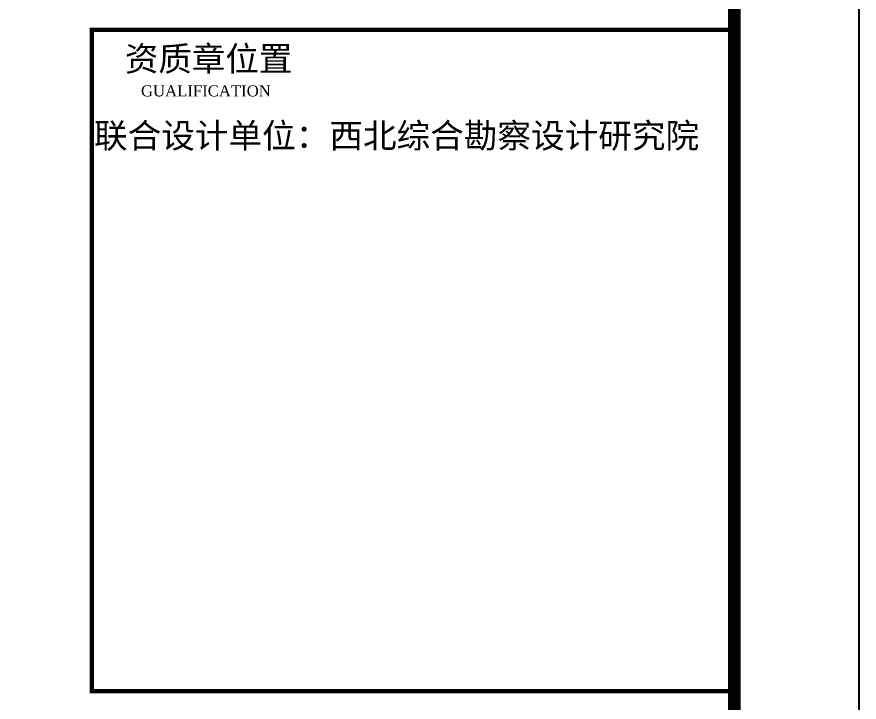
# Model space of a CAD drawing. Extents: x 962303 to 1579583, y -174742 to 224716.
# Drawn here: x 1413311 to 1423433, y -66176 to -57944 of the extents above; entities that cross this region are included whole.
import ezdxf

# ---------------------------------------------------------------- set-up
doc = ezdxf.new("R2010")
doc.units = 0
doc.header["$LTSCALE"] = 1000
doc.header["$MEASUREMENT"] = 0
doc.layers.add('PUB_TEXT', color=7, linetype='Continuous')
doc.layers.add('PUB_TITLE', color=4, linetype='Continuous')
doc.styles.add('GHF', font='times.ttf')
doc.styles.add('STYLE1', font='simhei.ttf', dxfattribs={"width": 0.8})

msp = doc.modelspace()

# ---------------------------------------------------------------- linework, layer by layer
at = {"layer": 'PUB_TITLE'}
msp.add_lwpolyline([(1334333.3, -111741.9), (1423433.3, -111741.9), (1423433.3, -48741.9), (1334333.3, -48741.9)], close=True, dxfattribs=at)
at = {"layer": 'PUB_TITLE', "const_width": 150}
msp.add_lwpolyline([(1338083.3, -110241.9), (1421933.3, -110241.9), (1421933.3, -50241.9), (1338083.3, -50241.9)], close=True, dxfattribs=at)
at = {"layer": 'PUB_TITLE', "color": 4, "const_width": 52.2}
msp.add_lwpolyline([(1414211.3, -66043.4), (1421972.8, -66043.4), (1421972.8, -58098.9), (1414211.3, -58098.9)], close=True, dxfattribs=at)

# ---------------------------------------------------------------- texts
at = {"layer": 'PUB_TEXT'}
for s, height, style, p in [('资质章位置', 295.21, 'STYLE1', (1414608.8, -58594.4)), ('GUALIFICATION', 132.843, 'GHF', (1414802.3, -58899.4)), ('联合设计单位：西北综合勘察设计研究院 ', 296.195, 'STYLE1', (1414238, -59518.7))]:
    msp.add_text(s, height=height, dxfattribs=dict(at, style=style)).set_placement(p)

doc.saveas('drawing.dxf')
